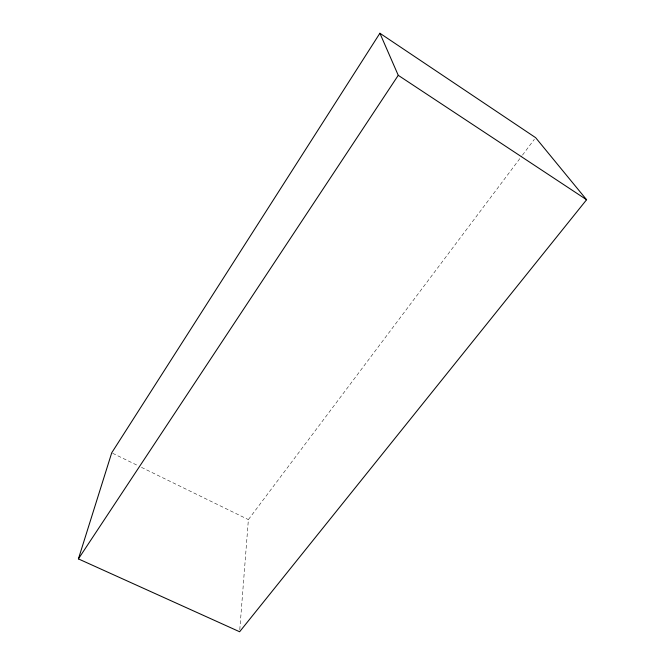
<?xml version="1.0" encoding="UTF-8"?>
<svg xmlns="http://www.w3.org/2000/svg" width="665" height="665" viewBox="0 0 665 665"><rect width="100%" height="100%" fill="white"/><g stroke="black" fill="none" stroke-linecap="round" stroke-linejoin="round"><path stroke-width="0.5" stroke-dasharray="3.33 2.49" d="M239.782 629.688L248.386 519.606L521.867 155.918M522.499 155.086L534.361 139.309M112.651 453.281L137.755 465.542M141.47 467.362L248.386 519.606"/><path stroke-width="1" d="M78.412 558.899L111.72 452.823L379.898 33.25L535.608 137.647L586.588 199.733L239.624 631.75L78.412 558.899L398.252 75.32L379.898 33.25M398.252 75.32L586.588 199.733"/></g></svg>
